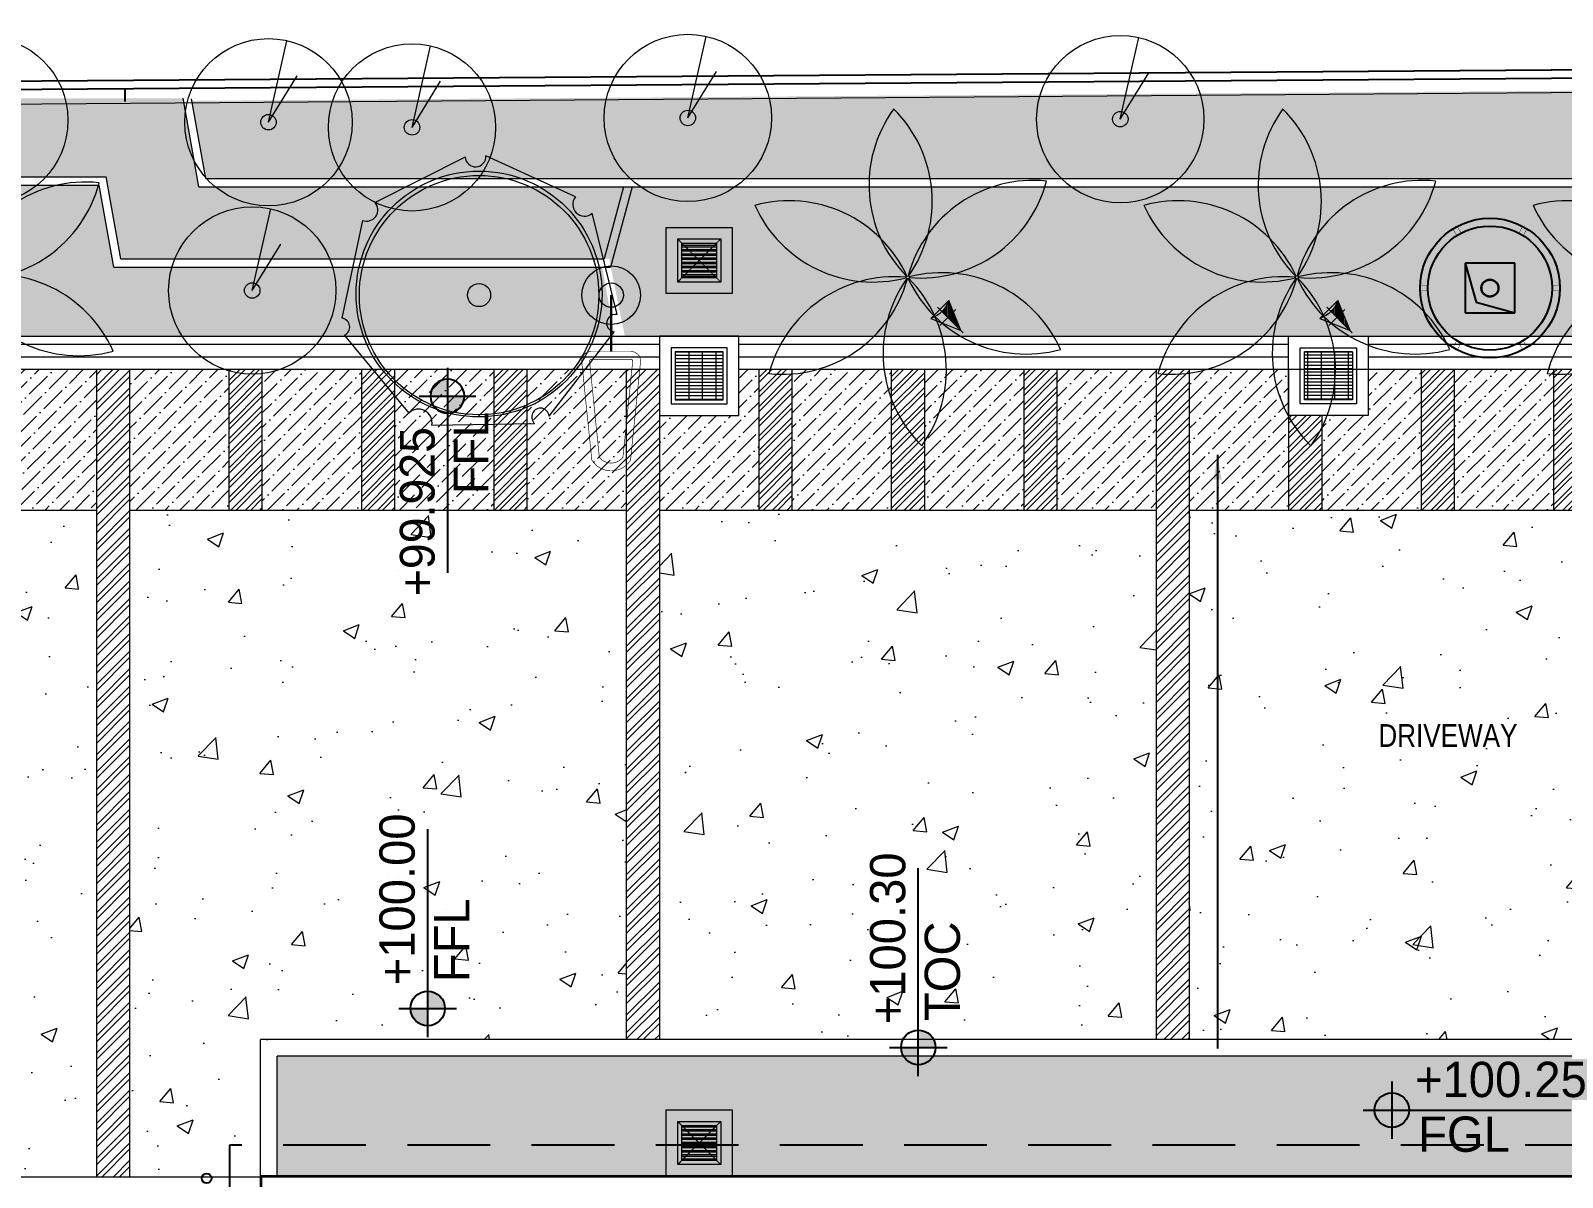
# Model space of a CAD drawing. Header units: millimetres. Extents: x 7964926 to 16080295, y -6277184 to -2986664.
# Drawn here: x 8187247 to 8205747, y -3090322 to -3076468 of the extents above; entities that cross this region are included whole.
import ezdxf

# ---------------------------------------------------------------- set-up
doc = ezdxf.new("R2010")
doc.units = ezdxf.units.MM
doc.header["$LTSCALE"] = 2000
doc.header["$MEASUREMENT"] = 0
for name, pattern in [('( Hidden )', [0.375, 0.25, -0.125]), ('1', [0, 0, 0]), ('DASHDOT', [1, 0.5, -0.25, 0, -0.25]), ('HIDDEN', [0.375, 0.25, -0.125])]:
    doc.linetypes.add(name, pattern=pattern)
for name, color, linetype in [('a-ele 1', 8, 'Continuous'), ('a-furniture', 37, 'Continuous'), ('a-glazing', 5, 'Continuous'), ('a-stair', 1, 'Continuous'), ('L-FL', 7, 'Continuous'), ('PS$RCP', 8, 'DASHDOT')]:
    doc.layers.add(name, color=color, linetype=linetype)
for name, color, linetype, lineweight in [('L - paving', 9, 'Continuous', 5), ('L- existing trees', 76, 'Continuous', 18), ('L- MS column', 7, 'Continuous', 20), ('L-CHAMBERS', 50, 'Continuous', 5), ('L-compound wall', 7, 'Continuous', 20), ('L-ELE 2', 30, 'Continuous', 15), ('L-ELE 4', 27, 'Continuous', 9), ('L-HATCH-1', 9, 'Continuous', 5), ('L-kerb', 24, 'Continuous', 13), ('L-LAWN HATCH', 96, 'Continuous', 5), ('L-lights', 213, 'Continuous', 0), ('L-Paver 400x400', 250, '1', 13), ('L-SHRUBS', 96, 'Continuous', 18), ('L-TEXT', 7, 'Continuous', 20)]:
    doc.layers.add(name, color=color, linetype=linetype, lineweight=lineweight)
doc.styles.add('Arial narrow', font='ARIALN.TTF')
doc.styles.add('Century Gothic', font='GOTHIC.TTF')
doc.styles.add('romans', font='romans.shx', dxfattribs={"width": 0.75})
doc.styles.get("Standard").update_dxf_attribs({"font": 'romans.shx', "width": 0.75})
doc.dimstyles.new('PS$ 200', dxfattribs={"dimscale": 0, "dimtxt": 400, "dimasz": 300, "dimexe": 25, "dimexo": 10, "dimgap": 25, "dimtad": 1, "dimdec": 0, "dimrnd": 25, "dimzin": 0, "dimdsep": 46, "dimtxsty": 'romans', "dimcen": 0.09, "dimclrd": 253, "dimclre": 253, "dimclrt": 4, "dimadec": 3, "dimazin": 0, "dimtfac": 1, "dimtdec": 0, "dimtix": 1, "dimtmove": 1, "dimatfit": 3, "dimfxl": 1, "dimtolj": 1, "dimtzin": 0, "dimarcsym": 0})
pattern_1 = [(45, (12800.76, 1106.92), (66.2912607, 243.067956), [312.5, -62.5, 0, -62.5])]
pattern_2 = [(45, (19200.76, 1106.92), (66.2912607, 243.067956), [312.5, -62.5, 0, -62.5])]
pattern_3 = [(45, (25600.76, 1106.92), (66.2912607, 243.067956), [312.5, -62.5, 0, -62.5])]
pattern_4 = [(50, (0, 0), (1972.4655, -172.56837), [206.25, -2268.75]), (355, (0, 0), (-381.56617, 2068.52837), [165, -1815]), (100.451444, (164.4, -14.4), (1590.89933, 1895.95998), [175.28553, -1928.1408]), (46.1842, (0, 550), (2934.91366, -455.178), [309.375, -3403.125]), (96.635635, (244.6, 512), (2570.32035, 2678.82615), [262.9284, -2892.2128]), (351.184164, (0, 550), (2570.3203, 2678.8262), [247.5, -2722.5]), (21, (275, 412.5), (1641.4944, -1107.20195), [206.25, -2268.75]), (326, (275, 412.5), (669.11716, 1994.16262), [165, -1815]), (71.451445, (411.8, 320.2), (2310.61154, 886.96067), [175.2855, -1928.1408]), (37.5, (0, 0), (33.4396, 915.4581), [0, -1793, 0, -1842.5, 0, -1821.875]), (7.5, (0, 0), (723.44123, 1084.63221), [0, -1050.5, 0, -1751.75, 0, -694.375]), (327.5, (-613.25, 0), (1468.0117, -62.0259), [0, -687.5, 0, -2145, 0, -2846.25]), (317.5, (-888.2, 0), (1603.76197, 275.2887), [0, -893.75, 0, -1424.5, 0, -2021.25])]
pattern_5 = [(45, (0, 0), (-106.0660172, 106.0660172), []), (45, (0, 75), (-106.0660172, 106.0660172), [])]
pattern_6 = [(45, (0, 0), (-88.3883476, 88.3883476), []), (45, (0, 62.5), (-88.3883476, 88.3883476), [])]

# ---------------------------------------------------------------- blocks, each defined once
blk = doc.blocks.new('tr2')
at = {"layer": 'L- existing trees', "color": 76}
for p, q in [((403264, 54690), (402235, 55163)), ((401995, 55147), (400961, 54626)), ((403744, 53337), (403457, 54502)), ((400815, 54421), (400579, 53295)), ((400607, 53098), (401347, 52203)), ((402962, 52168), (403708, 53139)), ((401612, 52063), (402794, 52084))]:
    blk.add_line(p, q, dxfattribs=at)
for centre, radius in [((402156, 53574), 1414), ((402156, 53561), 1377), ((402156, 53561), 133)]:
    blk.add_circle(centre, radius, dxfattribs=at)
for centre, radius, start, end in [((402115, 55157), 120, 184.7696, 2.8364), ((400862, 54542), 130, 248.5998, 40.6764), ((403368, 54604), 135, 140.1719, 311.1577), ((400565, 53193), 103, 293.9352, 82.3898), ((403723, 53238), 101, 77.9625, 261.4649), ((401458, 52092), 157, 349.5571, 134.7977), ((402862, 52159), 101, 5.4076, 227.83)]:
    blk.add_arc(centre, radius, start, end, dxfattribs=at)
blk = doc.blocks.new('ertrt')
at = {"layer": 'L- existing trees', "color": 76, "lineweight": 5, "ltscale": 100}
for q in [(0.0672, 0.2962), (0.1038, 0.1682)]:
    blk.add_line((0, 0), q, dxfattribs=at)
blk.add_circle((0, 0), 0.3038, dxfattribs=at)
at = {"layer": 'L- existing trees', "color": 42, "lineweight": 5, "ltscale": 100}
blk.add_circle((0, 0), 0.0281, dxfattribs=at)
blk = doc.blocks.new('CLUB HOUSE')
at = {"layer": 'a-ele 1', "linetype": 'HIDDEN', "ltscale": 2}
for p, q in [((8232026, -3207067), (8212376, -3207067)), ((8212376, -3207067), (8212376, -3211955))]:
    blk.add_line(p, q, dxfattribs=at)
at = {"layer": 'a-glazing'}
for p, q in [((8232026, -3207442), (8212751, -3207442)), ((8212751, -3207442), (8212751, -3212217)), ((8232026, -3207450), (8212759, -3207450)), ((8212759, -3207450), (8212759, -3212217))]:
    blk.add_line(p, q, dxfattribs=at)
at = {"layer": 'a-stair'}
blk.add_circle((8212101, -3207467), 58.1, dxfattribs=at)
blk = doc.blocks.new('plam 1')
at = {"layer": 'L- existing trees'}
blk.add_circle((18691.243, 10681.503), 0.0126, dxfattribs=at)
for centre, major_axis, start_param, end_param in [((18692.185, 10682.007), (-0.755, 0.755), -0.142479, 1.26504), ((18690.599, 10682.359), (-0.757, 0.757), 3.0131, 4.416231), ((18691.278, 10682.57), (-0.755, 0.755), 0.904718, 2.312237), ((18690.18, 10681.373), (-0.757, 0.757), 4.060297, 5.463429), ((18692.151, 10680.94), (-0.755, 0.755), -1.189677, 0.217842), ((18691.662, 10682.488), (-0.757, 0.757), 1.965902, 3.369034), ((18690.824, 10680.518), (-0.757, 0.757), -1.175691, 0.227441), ((18690.336, 10682.066), (-0.755, 0.755), 1.951916, 3.359435), ((18691.887, 10680.648), (-0.757, 0.757), -0.128493, 1.274639), ((18690.302, 10680.999), (-0.755, 0.755), 2.999113, 4.406632), ((18692.306, 10681.633), (-0.757, 0.757), 0.918705, 2.321836), ((18691.209, 10680.436), (-0.755, 0.755), 4.046311, 5.45383)]:
    blk.add_ellipse(centre, major_axis=major_axis, ratio=1, start_param=start_param, end_param=end_param, dxfattribs=at)
blk = doc.blocks.new('finish lvl')
h = blk.add_hatch(color=256)
edge = h.paths.add_edge_path()
edge.add_ellipse((0.0378, 0.003), major_axis=(-0.0305, 0.0305), ratio=1, start_angle=-45, end_angle=45)
edge.add_line((-0.0053, 0.003), (0.0378, 0.003))
edge.add_line((0.0378, 0.003), (0.0378, 0.0461))
edge = h.paths.add_edge_path()
edge.add_ellipse((0.0378, 0.003), major_axis=(-0.0305, 0.0305), ratio=1, start_angle=135, end_angle=225)
edge.add_line((0.0809, 0.003), (0.0378, 0.003))
edge.add_line((0.0378, 0.003), (0.0378, -0.0401))
for p, q in [((0.0378, 0.0748), (0.0378, -0.0688)), ((-0.034, 0.003), (0.4857, 0.003))]:
    blk.add_line(p, q)
blk.add_ellipse((0.0378, 0.003), major_axis=(-0.0305, 0.0305), ratio=1, start_param=1.570796326794534, end_param=7.85398163397412)
at = {"layer": 'L-FL'}
for tag, p in [('%%P0.00', (0.1256, 0.0357)), ('FIN.LVL.', (0.1075, -0.103))]:
    blk.add_attdef(tag, p, '', height=0.08, dxfattribs=at)
blk = doc.blocks.new('cb 1')
at = {"layer": 'L-Paver 400x400', "true_color": 0x636466}
h = blk.add_hatch(dxfattribs=at)
h.set_pattern_fill('GRATE', color=251, scale=1300)
h.paths.add_polyline_path([(8080578, -3139540), (8079998, -3139540), (8079998, -3140120), (8080578, -3140120)])
at = {"layer": 'L-CHAMBERS', "color": 8}
blk.add_lwpolyline([(8079808, -3140310), (8080768, -3140310), (8080768, -3139350), (8079808, -3139350)], close=True, dxfattribs=at)
at = {"layer": 'L-CHAMBERS', "color": 37}
for points in [[(8079948, -3140170), (8080628, -3140170), (8080628, -3139490), (8079948, -3139490)], [(8079998, -3140120), (8080578, -3140120), (8080578, -3139540), (8079998, -3139540)]]:
    blk.add_lwpolyline(points, close=True, dxfattribs=at)
blk = doc.blocks.new('CHAMBERS')
at = {"layer": 'L-Paver 400x400', "true_color": 0x636466}
h = blk.add_hatch(dxfattribs=at)
h.set_pattern_fill('ANSI32', color=251, scale=135, angle=315)
h.set_pattern_definition([(0, (0.48, 1.42), (1e-14, 50.625), []), (0, (17.355, -15.46), (1e-14, 50.625), [])])
h.paths.add_polyline_path([(7999084, -3148058), (7998664, -3148058), (7998664, -3148478), (7999084, -3148478)])
at = {"layer": 'L-CHAMBERS', "color": 42}
for points in [[(7999274, -3148668), (7998474, -3148668), (7998474, -3147868), (7999274, -3147868)], [(7999134, -3148528), (7998614, -3148528), (7998614, -3148008), (7999134, -3148008)], [(7999084, -3148478), (7998664, -3148478), (7998664, -3148058), (7999084, -3148058)]]:
    blk.add_lwpolyline(points, close=True, dxfattribs=at)
at = {"layer": 'L-Paver 400x400', "color": 251, "linetype": '( Hidden )', "ltscale": 0.005, "true_color": 0x636466}
for p, q in [((7998614, -3148008), (7999134, -3148528)), ((7998614, -3148528), (7999134, -3148008))]:
    blk.add_line(p, q, dxfattribs=at)
blk = doc.blocks.new('A$C3B983C50')
at = {"layer": 'PS$RCP', "linetype": 'ByBlock', "const_width": 5}
for points in [[(-396, 746), (-349, 665)], [(396, 746), (349, 665)], [(-448, 716), (-401, 635)], [(448, 716), (401, 635)], [(-844, 30), (-750, 30)], [(844, 30), (750, 30)], [(-844, -30), (-750, -30)], [(844, -30), (750, -30)], [(-448, -716), (-401, -635)], [(-396, -746), (-349, -665)], [(396, -746), (349, -665)], [(448, -716), (401, -635)]]:
    blk.add_lwpolyline(points, dxfattribs=at)
at = {"layer": 'PS$RCP', "color": 47, "linetype": 'ByBlock'}
blk.add_lwpolyline([(-300, -300), (300, -300), (300, 300), (-300, 300)], close=True, dxfattribs=at)
blk.add_lwpolyline([(-300, 300), (-167, -169), (300, -300)], dxfattribs=at)
at = {"layer": 'PS$RCP', "linetype": 'Continuous'}
for radius in [844, 750]:
    blk.add_circle((0, 0), radius, dxfattribs=at)
at = {"layer": 'PS$RCP', "color": 47, "linetype": 'ByBlock'}
for radius in [105, 100]:
    blk.add_circle((0, 0), radius, dxfattribs=at)
blk = doc.blocks.new('street light')
at = {"color": 6, "const_width": 7.65, "elevation": 0}
for points in [[(2710614, 3155396), (2709433, 3155516, 0.453669), (2709303, 3155402), (2709303, 3154921, 0.453669), (2709433, 3154807), (2710614, 3154928)], [(2710581, 3155304), (2709421, 3155422, 0.466706), (2709397, 3155402), (2709397, 3154921, 0.466706), (2709421, 3154901), (2710581, 3155019)], [(2710581, 3155019, 0.489568), (2710581, 3155304, 0.489568)], [(2710614, 3154928, 0.558552), (2710614, 3155396)]]:
    blk.add_lwpolyline(points, format="xyb", dxfattribs=at)
at = {"color": 6, "const_width": 30.6, "elevation": 0}
blk.add_lwpolyline([(2709303, 3155162), (2708622, 3155162)], dxfattribs=at)
at = {"color": 6}
for radius in [353, 147]:
    blk.add_circle((2708622, 3155162, 0), radius, dxfattribs=at)
blk = doc.blocks.new('Shrub uplighter')
h = blk.add_hatch()
h.set_pattern_fill('ANSI31', color=256, scale=344.25, style=0)
h.set_pattern_definition([(45, (-3501134.188, -320471.352), (-30.4276887, 30.4276887), [])])
edge = h.paths.add_edge_path()
edge.add_arc((1745, 0), 876, 153.0889, 180)
edge.add_line((869, 0), (27, 0))
edge.add_line((27, 0), (963, 397))
for points in [[(-67, 0), (1058, 0)], [(608, -355), (608, 355)], [(963, -399), (963, 397)]]:
    blk.add_lwpolyline(points)
blk.add_lwpolyline([(27, 0), (963, 397), (963, -399)], close=True)
blk.add_arc((1745, 0), 876, 153.0889, 206.9111)

msp = doc.modelspace()

# ---------------------------------------------------------------- hatches: boundary and pattern name
at = {"layer": 'L - paving'}
h = msp.add_hatch(dxfattribs=at)
h.set_pattern_fill('ANSI36', color=37, scale=1000)
h.set_pattern_definition([(45, (6400.76, 1106.92), (66.2912607, 243.067956), [312.5, -62.5, 0, -62.5])])
h.paths.add_polyline_path([(8186841.2, -3082260), (8188041.2, -3082260), (8188041.2, -3080558.1), (8186841.2, -3080558.1)])
h = msp.add_hatch(dxfattribs=at)
h.set_pattern_fill('ANSI36', color=37, scale=1000)
h.set_pattern_definition(pattern_1)
h.paths.add_polyline_path([(8188441.2, -3082260), (8189641.2, -3082260), (8189641.2, -3080558.1), (8188441.2, -3080558.1)])
h = msp.add_hatch(dxfattribs=at)
h.set_pattern_fill('ANSI36', color=37, scale=1000)
h.set_pattern_definition(pattern_1)
h.paths.add_polyline_path([(8190041.2, -3082260), (8191241.2, -3082260), (8191241.2, -3080558.1), (8190041.2, -3080558.1)])
h = msp.add_hatch(dxfattribs=at)
h.set_pattern_fill('ANSI36', color=37, scale=1000)
h.set_pattern_definition(pattern_1)
h.paths.add_polyline_path([(8191641.2, -3082260), (8192841.2, -3082260), (8192841.2, -3080558.1), (8191641.2, -3080558.1)])
h = msp.add_hatch(dxfattribs=at)
h.set_pattern_fill('ANSI36', color=37, scale=1000)
h.set_pattern_definition(pattern_1)
h.paths.add_polyline_path([(8193241.2, -3082260), (8194441.2, -3082260), (8194441.2, -3080558.1), (8193241.2, -3080558.1)])
h = msp.add_hatch(dxfattribs=at)
h.set_pattern_fill('ANSI36', color=37, scale=1000)
h.set_pattern_definition(pattern_2)
h.paths.add_polyline_path([(8195801.1, -3081118.1), (8194841.2, -3081118.1), (8194841.2, -3082260), (8196041.2, -3082260), (8196041.2, -3080558.1), (8195801.1, -3080558.1)])
h = msp.add_hatch(dxfattribs=at)
h.set_pattern_fill('ANSI36', color=37, scale=1000)
h.set_pattern_definition(pattern_2)
h.paths.add_polyline_path([(8196441.2, -3082260), (8197641.2, -3082260), (8197641.2, -3080558.1), (8196441.2, -3080558.1)])
h = msp.add_hatch(dxfattribs=at)
h.set_pattern_fill('ANSI36', color=37, scale=1000)
h.set_pattern_definition(pattern_2)
h.paths.add_polyline_path([(8198041.2, -3082260), (8199241.2, -3082260), (8199241.2, -3080558.1), (8198041.2, -3080558.1)])
h = msp.add_hatch(dxfattribs=at)
h.set_pattern_fill('ANSI36', color=37, scale=1000)
h.set_pattern_definition(pattern_2)
h.paths.add_polyline_path([(8199641.2, -3082260), (8200841.2, -3082260), (8200841.2, -3080558.1), (8199641.2, -3080558.1)])
h = msp.add_hatch(dxfattribs=at)
h.set_pattern_fill('ANSI36', color=37, scale=1000)
h.set_pattern_definition(pattern_3)
h.paths.add_polyline_path([(8201241.2, -3082260), (8202441.2, -3082260), (8202441.2, -3080558.1), (8201241.2, -3080558.1)])
h = msp.add_hatch(dxfattribs=at)
h.set_pattern_fill('ANSI36', color=37, scale=1000)
h.set_pattern_definition(pattern_3)
h.paths.add_polyline_path([(8203401.3, -3081118.1), (8202841.2, -3081118.1), (8202841.2, -3082260), (8204041.2, -3082260), (8204041.2, -3080558.1), (8203401.3, -3080558.1)])
h = msp.add_hatch(dxfattribs=at)
h.set_pattern_fill('ANSI36', color=37, scale=1000)
h.set_pattern_definition(pattern_3)
h.paths.add_polyline_path([(8204441.2, -3082260), (8205641.2, -3082260), (8205641.2, -3080558.1), (8204441.2, -3080558.1)])
h = msp.add_hatch(dxfattribs=at)
h.set_pattern_fill('AR-CONC', color=252, scale=275)
h.set_pattern_definition(pattern_4)
h.paths.add_polyline_path([(8188041.2, -3090301.4), (8188041.2, -3082251.6), (8182041.2, -3082268.3), (8182041.3, -3090318.1)])
h = msp.add_hatch(dxfattribs=at)
h.set_pattern_fill('AR-CONC', color=252, scale=275)
h.set_pattern_definition(pattern_4)
h.paths.add_polyline_path([(8190021.9, -3090318.1), (8190024, -3088658.1), (8194441.2, -3088658.1), (8194441.2, -3082251.6), (8188441.2, -3082268.3), (8188441.3, -3090318.1)])
h = msp.add_hatch(dxfattribs=at)
h.set_pattern_fill('AR-CONC', color=252, scale=275)
h.set_pattern_definition(pattern_4)
h.paths.add_polyline_path([(8194841.2, -3088658.1), (8200841.2, -3088658.1), (8200841.2, -3082251.6), (8194841.2, -3082268.3)])
h = msp.add_hatch(dxfattribs=at)
h.set_pattern_fill('AR-CONC', color=252, scale=275)
h.set_pattern_definition(pattern_4)
h.paths.add_polyline_path([(8201241.2, -3088658.1), (8207241.2, -3088658.1), (8207241.2, -3082251.6), (8201241.2, -3082268.3)])
at = {"layer": 'L-HATCH-1'}
h = msp.add_hatch(dxfattribs=at)
h.set_pattern_fill('STEEL', color=26, scale=1200)
h.set_pattern_definition(pattern_5)
h.paths.add_polyline_path([(8188441.2, -3080558.1), (8188041.2, -3080558.1), (8188041.2, -3090318.1), (8188441.2, -3090318.1)])
h = msp.add_hatch(dxfattribs=at)
h.set_pattern_fill('STEEL', color=26, scale=1000)
h.set_pattern_definition(pattern_6)
h.paths.add_polyline_path([(8190041.2, -3080558.1), (8189641.2, -3080558.1), (8189641.2, -3082260), (8190041.2, -3082260)])
h = msp.add_hatch(dxfattribs=at)
h.set_pattern_fill('STEEL', color=26, scale=1000)
h.set_pattern_definition(pattern_6)
h.paths.add_polyline_path([(8191641.2, -3080558.1), (8191241.2, -3080558.1), (8191241.2, -3082260), (8191641.2, -3082260)])
h = msp.add_hatch(dxfattribs=at)
h.set_pattern_fill('STEEL', color=26, scale=1000)
h.set_pattern_definition(pattern_6)
h.paths.add_polyline_path([(8193241.2, -3080558.1), (8192841.2, -3080558.1), (8192841.2, -3082260), (8193241.2, -3082260)])
h = msp.add_hatch(dxfattribs=at)
h.set_pattern_fill('STEEL', color=26, scale=1200)
h.set_pattern_definition(pattern_5)
h.paths.add_polyline_path([(8194841.2, -3080558.1), (8194441.2, -3080558.1), (8194441.2, -3088658.1), (8194841.2, -3088658.1)])
h = msp.add_hatch(dxfattribs=at)
h.set_pattern_fill('STEEL', color=26, scale=1000)
h.set_pattern_definition(pattern_6)
h.paths.add_polyline_path([(8196441.2, -3080558.1), (8196041.2, -3080558.1), (8196041.2, -3082260), (8196441.2, -3082260)])
h = msp.add_hatch(dxfattribs=at)
h.set_pattern_fill('STEEL', color=26, scale=1000)
h.set_pattern_definition(pattern_6)
h.paths.add_polyline_path([(8198041.2, -3080558.1), (8197641.2, -3080558.1), (8197641.2, -3082260), (8198041.2, -3082260)])
h = msp.add_hatch(dxfattribs=at)
h.set_pattern_fill('STEEL', color=26, scale=1000)
h.set_pattern_definition(pattern_6)
h.paths.add_polyline_path([(8199641.2, -3080558.1), (8199241.2, -3080558.1), (8199241.2, -3082260), (8199641.2, -3082260)])
h = msp.add_hatch(dxfattribs=at)
h.set_pattern_fill('STEEL', color=26, scale=1200)
h.set_pattern_definition(pattern_5)
h.paths.add_polyline_path([(8201241.2, -3080558.1), (8200841.2, -3080558.1), (8200841.2, -3088658.1), (8201241.2, -3088658.1)])
h = msp.add_hatch(dxfattribs=at)
h.set_pattern_fill('STEEL', color=26, scale=1000)
h.set_pattern_definition(pattern_6)
h.paths.add_polyline_path([(8204441.2, -3080558.1), (8204041.2, -3080558.1), (8204041.2, -3082260), (8204441.2, -3082260)])
h = msp.add_hatch(dxfattribs=at)
h.set_pattern_fill('STEEL', color=26, scale=1000)
h.set_pattern_definition(pattern_6)
h.paths.add_polyline_path([(8206041.2, -3080558.1), (8205641.2, -3080558.1), (8205641.2, -3082260), (8206041.2, -3082260)])
h = msp.add_hatch(dxfattribs=at)
h.set_pattern_fill('STEEL', color=26, scale=1000)
h.set_pattern_definition(pattern_6)
h.paths.add_polyline_path([(8202841.2, -3081118.1), (8202441.2, -3081118.1), (8202441.2, -3082260), (8202841.2, -3082260)])
at = {"layer": 'L-LAWN HATCH'}
h = msp.add_hatch(dxfattribs=at)
h.set_pattern_fill('GRASS', color=256, scale=300)
h.set_pattern_definition([(90, (59794.8, 1100.53), (-212.1320343, 212.1320343), [56.25, -368.014069]), (45, (59794.8, 1100.53), (-212.132034, 212.132034), [56.25, -243.75]), (135, (59794.8, 1100.53), (-212.132034, -212.132034), [56.25, -243.75])])
h.paths.add_polyline_path([(8188250.7, -3079325.1), (8188074.6, -3078335.1), (8175641.2, -3078335.1), (8175471.3, -3077379.6), (8168978.6, -3077410.1), (8141745.7, -3077449.6), (8141572.3, -3078424.9), (8152518.9, -3078405.6), (8152402.6, -3078405.8), (8153609.6, -3079160), (8174425.3, -3079160), (8174692.7, -3080158.1), (8194298.8, -3080158.1), (8194150.7, -3079325.1)])
at = {"layer": 'L-SHRUBS'}
h = msp.add_hatch(dxfattribs=at)
h.set_pattern_fill('GRASS', color=256, scale=300)
h.set_pattern_definition([(90, (4489.36, -1e-05), (-212.1320343, 212.1320343), [56.25, -368.014069]), (45, (4489.36, -1e-05), (-212.132034, 212.132034), [56.25, -243.75]), (135, (4489.36, -1e-05), (-212.132034, -212.132034), [56.25, -243.75])])
h.paths.add_polyline_path([(8214920.2, -3077128.3), (8189195.1, -3077316.9), (8189361.9, -3078255.1), (8214618.3, -3078255.1)])
h = msp.add_hatch(dxfattribs=at)
h.set_pattern_fill('GRASS', color=256, scale=300)
h.set_pattern_definition([(90, (-9158.69, 20), (-212.1320343, 212.1320343), [56.25, -368.014069]), (45, (-9158.7, 20), (-212.132034, 212.132034), [56.25, -243.75]), (135, (-9158.7, 20), (-212.132034, -212.132034), [56.25, -243.75])])
h.paths.add_polyline_path([(8208722.1, -3078355.1), (8189278.2, -3078355.1), (8189087.9, -3077285.3), (8175547, -3077296.9), (8175713.9, -3078235.1), (8188158.4, -3078235.1), (8188334.5, -3079225.1), (8194234.5, -3079225.1), (8194423.1, -3080158.1), (8209205.3, -3080158.1)])
h = msp.add_hatch(dxfattribs=at)
h.set_pattern_fill('GRASS', color=256, scale=200)
h.paths.add_polyline_path([(8190224, -3090308.5), (8209296.9, -3090308.5), (8209296.9, -3089933.5), (8220046.9, -3089932.7), (8220049.7, -3088858.1), (8190225.4, -3088858.1)])

# ---------------------------------------------------------------- linework, layer by layer
at = {"layer": 'a-ele 1', "linetype": 'HIDDEN', "ltscale": 2}
msp.add_line((8209296.9, -3089933.5), (8189646.9, -3089933.5), dxfattribs=at)
msp.add_line((8209296.9, -3089933.5), (8189646.9, -3089933.5), dxfattribs=at)
at = {"layer": 'L- MS column', "color": 7, "lineweight": 25}
msp.add_line((8188386.4, -3077172.8), (8188386.4, -3077322.8), dxfattribs=at)
at = {"layer": 'L-compound wall', "color": 7, "lineweight": 25}
msp.add_line((8269440.1, -3076578.6), (8175894.2, -3077264.4), dxfattribs=at)
at = {"layer": 'L-compound wall'}
msp.add_line((8269440.1, -3076753.6), (8175895, -3077439.4), dxfattribs=at)
at = {"layer": 'L-compound wall', "lineweight": 25}
msp.add_lwpolyline([(8175893.6, -3077164.4), (7980862.9, -3077508.1), (7978305.1, -3097896.6), (7976331, -3114636.5), (7971810.4, -3151672.1), (7992932.7, -3151954.5), (8024764.8, -3151685.3), (8063758.7, -3151406.3), (8108734.3, -3151866.2), (8174287, -3153237), (8175095.3, -3114965), (8270296.8, -3115122.4), (8270280, -3116338.9), (8274728.9, -3116451.3), (8275279.4, -3076529.7), (8270829.8, -3076468.4)], close=True, dxfattribs=at)
msp.add_lwpolyline([(8270829.9, -3076468.4), (8270829.9, -3076468.4), (8175893.7, -3077164.4), (7980863.1, -3077508.1), (7978305.3, -3097896.6), (7976331.1, -3114636.5), (7971810.5, -3151672.1), (7992932.9, -3151954.5), (8024764.9, -3151685.3), (8063758.8, -3151406.3), (8108734.4, -3151866.2), (8174287.1, -3153237), (8175095.4, -3114965), (8270296.9, -3115122.4), (8270280.1, -3116338.9)], dxfattribs=at)
at = {"layer": 'L-ELE 2'}
for p, q in [((8183001.1, -3080258.1), (8194841.1, -3080258.1)), ((8195801.1, -3080258.1), (8202441.2, -3080258.1)), ((8203401.2, -3080258.1), (8207641.1, -3080258.1)), ((8183001.1, -3080408.1), (8194841.1, -3080408.1)), ((8195801.1, -3080408.1), (8202441.2, -3080408.1)), ((8203401.2, -3080408.1), (8207641.1, -3080408.1)), ((8220251.9, -3088658.1), (8190024, -3088658.1)), ((8190024, -3090308.5), (8190024, -3088658.1)), ((8220051.1, -3088858.1), (8190224, -3088858.1)), ((8190224, -3090310.1), (8190224, -3088858.1))]:
    msp.add_line(p, q, dxfattribs=at)
at = {"layer": 'L-ELE 4'}
for p, q in [((8183001.1, -3080558.1), (8194841.1, -3080558.1)), ((8188041.2, -3080558.1), (8188041.2, -3090318.1)), ((8188441.2, -3080558.1), (8188441.2, -3090318.1)), ((8194441.2, -3080558.1), (8194441.2, -3088658.1)), ((8194841.2, -3080558.1), (8194841.2, -3088658.1)), ((8195801.1, -3080558.1), (8221088.5, -3080558.1)), ((8200841.2, -3080558.1), (8200841.2, -3088658.1)), ((8201241.2, -3080558.1), (8201241.2, -3088658.1)), ((8182041.2, -3082260), (8188041.2, -3082260)), ((8188441.2, -3082260), (8190041.2, -3082260)), ((8190041.2, -3082260), (8194441.2, -3082260)), ((8194841.2, -3082260), (8200841.2, -3082260)), ((8201241.2, -3082260), (8207241.2, -3082260))]:
    msp.add_line(p, q, dxfattribs=at)
for points in [[(8188041.2, -3080558.1), (8188041.2, -3082315.3)], [(8188441.2, -3080558.1), (8188441.2, -3082315.3)], [(8189641.2, -3080558.1), (8189641.2, -3082260)], [(8190041.2, -3080558.1), (8190041.2, -3082260)], [(8191241.2, -3080558.1), (8191241.2, -3082260)], [(8191641.2, -3080558.1), (8191641.2, -3082260)], [(8192841.2, -3080558.1), (8192841.2, -3082260)], [(8193241.2, -3080558.1), (8193241.2, -3082260)], [(8194441.2, -3080558.1), (8194441.2, -3082315.3)], [(8194841.2, -3080558.1), (8194841.2, -3082315.3)], [(8196041.2, -3080558.1), (8196041.2, -3082260)], [(8196441.2, -3080558.1), (8196441.2, -3082260)], [(8197641.2, -3080558.1), (8197641.2, -3082260)], [(8198041.2, -3080558.1), (8198041.2, -3082260)], [(8199241.2, -3080558.1), (8199241.2, -3082260)], [(8199641.2, -3080558.1), (8199641.2, -3082260)], [(8200841.2, -3080558.1), (8200841.2, -3082315.3)], [(8201241.2, -3080558.1), (8201241.2, -3082315.3)], [(8202441.2, -3080558.1), (8202441.2, -3082260)], [(8204041.2, -3080558.1), (8204041.2, -3082260)], [(8204441.2, -3080558.1), (8204441.2, -3082260)], [(8205641.2, -3080558.1), (8205641.2, -3082260)], [(8202841.2, -3081118.1), (8202841.2, -3082260)]]:
    msp.add_lwpolyline(points, dxfattribs=at)
at = {"layer": 'L-kerb'}
for p, q in [((8189278.2, -3078355.1), (8189087.9, -3077285.3)), ((8189361.9, -3078255.1), (8189190.9, -3077293.4)), ((8175725, -3078235.1), (8188158.4, -3078235.1)), ((8188334.5, -3079225.1), (8188158.4, -3078235.1)), ((8189361.9, -3078255.1), (8214623.7, -3078255.1)), ((8175641.2, -3078335.1), (8188074.6, -3078335.1)), ((8188250.7, -3079325.1), (8188074.6, -3078335.1)), ((8189278.2, -3078355.1), (8214700.4, -3078355.1)), ((8194407.1, -3078355.1), (8194173.9, -3079225.1)), ((8194510.6, -3078355.1), (8194250.7, -3079325.1)), ((8188334.5, -3079225.1), (8194173.9, -3079225.1)), ((8188250.7, -3079325.1), (8194250.7, -3079325.1)), ((8154341.2, -3080158.1), (8267856.9, -3080158.1)), ((8190021.9, -3090318.1), (8172736.3, -3090318.1))]:
    msp.add_line(p, q, dxfattribs=at)

# ---------------------------------------------------------------- block references
at = {"layer": 'a-furniture'}
msp.add_blockref('CLUB HOUSE', (-22728.8, 117133.9), dxfattribs=at)
at = {"layer": 'L- existing trees', "color": 76, "xscale": 3325.365938783046, "yscale": 3325.365938783046, "zscale": 3325.365938783046}
for p in [(8186687.6, -3077550.5), (8190119.5, -3077574.7), (8191853.4, -3077637.3), (8195184.6, -3077523.3), (8200407.8, -3077537.9), (8189923.3, -3079607.5)]:
    msp.add_blockref('ertrt', p, dxfattribs=at)
at = {"layer": 'L- existing trees'}
for name, p, xscale, yscale, zscale, rotation in [('plam 1', (17419093.7, -33279222.7), 1466.902106434599, 1466.902106434599, 1466.902106434599, 77.25277453061463), ('plam 1', (17430536, -33279202.7), 1466.902106434599, 1466.902106434599, 1466.902106434599, 77.25277453061463), ('plam 1', (17435236, -33279202.7), 1466.902106434599, 1466.902106434599, 1466.902106434599, 77.25277453061463), ('plam 1', (17439936, -33279202.7), 1466.902106434599, 1466.902106434599, 1466.902106434599, 77.25277453061463), ('tr2', (7770399.6, -3135902.4), 1.05, 1.05, 1.05, 3.160513407160135e-06)]:
    msp.add_blockref(name, p, dxfattribs=dict(at, xscale=xscale, yscale=yscale, zscale=zscale, rotation=rotation))
at = {"layer": 'L-CHAMBERS', "color": 8}
for name, p in [('CHAMBERS', (196447.9, 69022.4)), ('cb 1', (115033.6, 59191.5)), ('cb 1', (115033.6, 59191.5)), ('CHAMBERS', (196447.9, 58362)), ('CHAMBERS', (196447.9, 58362))]:
    msp.add_blockref(name, p, dxfattribs=at)
at = {"layer": 'L-CHAMBERS', "color": 8, "xscale": -1}
msp.add_blockref('cb 1', (16283208.9, 59191.5), dxfattribs=at)
at = {"layer": 'L-FL', "ltscale": 0.5}
ref = msp.add_blockref('finish lvl', (8192295.2, -3080704.6), dxfattribs=dict(at, xscale=-4762.265672632801, yscale=4762.265672632801, zscale=4762.265672632801, rotation=89.99978946303173))
ref.add_attrib('FIN.LVL.', 'FFL', (8192777, -3082069.7, 0), dxfattribs={"ltscale": 0.5, "height": 419.8, "rotation": 89.99979, "style": 'Century Gothic'})
ref.add_attrib('%%P0.00', '+99.925', (8192126.1, -3083302.1), dxfattribs={"ltscale": 0.5, "height": 419.8, "rotation": 89.99979, "style": 'Century Gothic'})
ref = msp.add_blockref('finish lvl', (8192057.4, -3088463.6), dxfattribs=dict(at, xscale=4835.364000016558, yscale=4835.364000016558, zscale=4835.364000016558, rotation=90.00021053696821))
ref.add_attrib('FIN.LVL.', 'FFL', (8192546.5, -3087963.4, 0), dxfattribs={"ltscale": 0.5, "height": 426.24, "rotation": 90.00021, "style": 'Century Gothic'})
ref.add_attrib('%%P0.00', '+100.00', (8191885.7, -3088001.7), dxfattribs={"ltscale": 0.5, "height": 426.24, "rotation": 90.00021, "style": 'Century Gothic'})
ref = msp.add_blockref('finish lvl', (8197982.8, -3088934.5), dxfattribs=dict(at, xscale=4835.364000016558, yscale=4835.364000016558, zscale=4835.364000016558, rotation=90.00021053696821))
ref.add_attrib('FIN.LVL.', 'TOC', (8198471.9, -3088434.3, 0), dxfattribs={"ltscale": 0.5, "height": 426.24, "rotation": 90.00021, "style": 'Century Gothic'})
ref.add_attrib('%%P0.00', '+100.30', (8197811.1, -3088472.7), dxfattribs={"ltscale": 0.5, "height": 426.24, "rotation": 90.00021, "style": 'Century Gothic'})
ref = msp.add_blockref('finish lvl', (8203505, -3089523.6), dxfattribs=dict(at, xscale=4835.364000016558, yscale=4835.364000016558, zscale=4835.364000016558, rotation=0.0002105369682294075))
ref.add_attrib('FIN.LVL.', 'FGL', (8204005.2, -3090012.8, 0), dxfattribs={"ltscale": 0.5, "height": 426.24, "rotation": 0.00021, "style": 'Century Gothic'})
ref.add_attrib('%%P0.00', '+100.25', (8203966.9, -3089352), dxfattribs={"ltscale": 0.5, "height": 426.24, "rotation": 0.00021, "style": 'Century Gothic'})
at = {"layer": 'L-lights', "linetype": 'ByBlock', "extrusion": (-7.73758e-09, -8.0556e-09, 1), "rotation": 269.9985822399502}
msp.add_blockref('street light', (5039164, -370963.8, 0), dxfattribs=at)
at = {"layer": 'L-lights', "color": 6, "xscale": -0.3865931111449182, "yscale": 0.3865931111449182, "zscale": 0.3865931111449182, "rotation": 315.000000985152}
for p in [(8198490.4, -3080099.8), (8203190.4, -3080099.8)]:
    msp.add_blockref('Shrub uplighter', p, dxfattribs=at)
at = {"layer": 'PS$RCP', "color": 7}
msp.add_blockref('A$C3B983C50', (8204872.8, -3079578.9), dxfattribs=at)

# ---------------------------------------------------------------- texts
at = {"layer": 'L-TEXT', "color": 0, "insert": (8203525.2, -3084846.4), "char_height": 275, "width": 17115.75, "attachment_point": 1, "style": 'Arial narrow'}
msp.add_mtext('DRIVEWAY', dxfattribs=at)

# ---------------------------------------------------------------- leaders
at = {"color": 7, "linetype": 'Continuous', "ltscale": 100}
msp.add_leader([(8201582.9, -3081593.1), (8201582.9, -3088764.1)], dimstyle='PS$ 200', override={"dimscale": 1, "dimtad": 0, "dimarcsym": 2}, dxfattribs=at)

doc.saveas('drawing.dxf')
